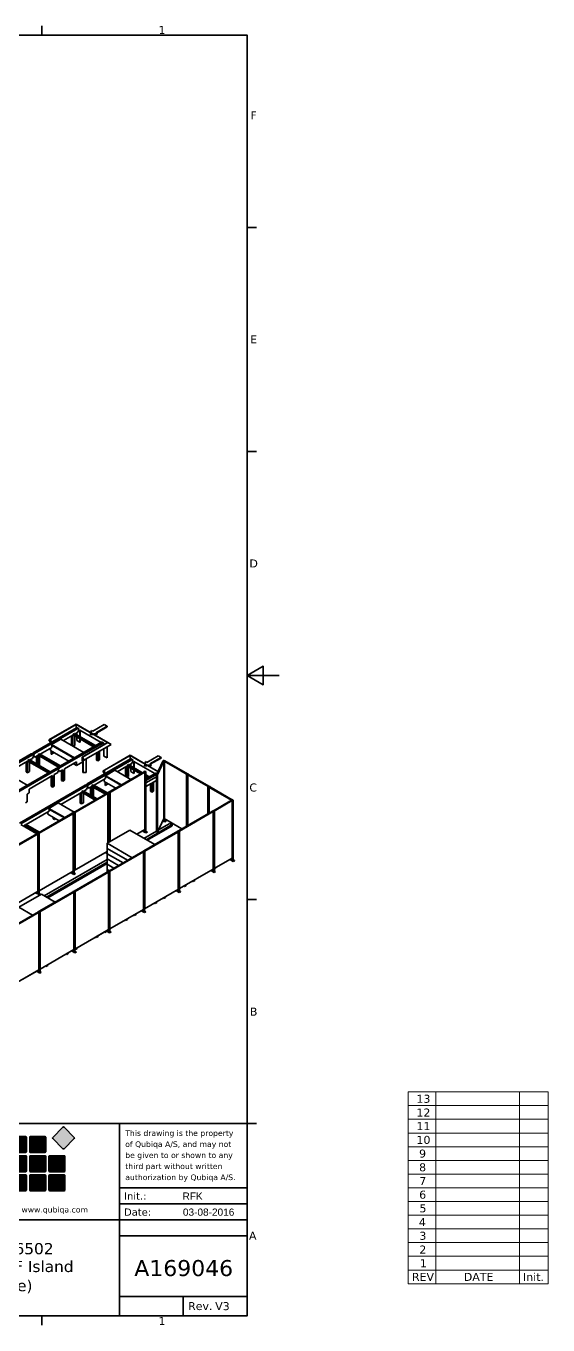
# Model space of a CAD drawing. Header units: millimetres. Extents: x 0 to 67800, y 0 to 42000.
# Drawn here: x 51481 to 67800, y 710 to 41290 of the extents above; entities that cross this region are included whole.
import ezdxf
from ezdxf.enums import TextEntityAlignment as Align

# ---------------------------------------------------------------- set-up
doc = ezdxf.new("R2010")
doc.units = ezdxf.units.MM
doc.header["$LTSCALE"] = 100
for name, color, linetype, lineweight in [('Border (ISO)', 7, 'Continuous', 35), ('Hatch (ISO)', 7, 'Continuous', 18), ('Symbol (ISO)', 7, 'Continuous', 18), ('Title (ISO)', 7, 'Continuous', 35), ('Visible (ISO)', 7, 'Continuous', 35), ('Visible Narrow (ISO)', 7, 'Continuous', 25)]:
    doc.layers.add(name, color=color, linetype=linetype, lineweight=lineweight)
doc.styles.add('Note Text (ISO)', font='verdana.ttf')
doc.styles.add('Text Style48', font='arial.ttf')
doc.styles.add('Text Style54', font='')
doc.styles.add('Text Style56', font='verdana.ttf')
doc.styles.add('Text Style58', font='verdana.ttf')
doc.styles.add('Text Style59', font='verdana.ttf')
doc.styles.add('Text Style60', font='verdana.ttf')
doc.styles.get('Text Style54').set_extended_font_data('Arial', bold=True)

# ---------------------------------------------------------------- blocks, each defined once
blk = doc.blocks.new('Borders Default Border')
at = {"layer": 'Border (ISO)'}
for p, q in [((519.75, 410), (519.75, 412.9)), ((584, 350), (586.9, 350)), ((584, 280), (586.9, 280)), ((584, 140), (586.9, 140)), ((584, 70), (586.9, 70)), ((519.75, 10), (519.75, 7.1))]:
    blk.add_line(p, q, dxfattribs=at)
at = {"layer": 'Border (ISO)', "flags": 128}
for points in [[(10, 10), (10, 410), (584, 410), (584, 10), (10, 10)], [(594, 210), (584, 210), (589, 212.89), (589, 207.11), (584, 210)]]:
    blk.add_lwpolyline(points, dxfattribs=at)
at = {"layer": 'Border (ISO)', "char_height": 2.5, "attachment_point": 7, "style": 'Note Text (ISO)'}
for s, insert in [('1', (556.24, 410.4)), ('F', (584.99, 383.75)), ('E', (584.89, 313.75)), ('D', (584.66, 243.75)), ('C', (584.64, 173.71)), ('B', (584.8, 103.75)), ('A', (584.52, 33.75)), ('1', (556.24, 7.1))]:
    blk.add_mtext(s, dxfattribs=dict(at, insert=insert))
blk = doc.blocks.new('Title Blocks Salg Layout')
at = {"layer": 'Hatch (ISO)'}
h = blk.add_hatch(color=7, dxfattribs=at)
edge = h.paths.add_edge_path()
edge.add_line((126, 65.75), (126, 61.25))
edge.add_arc((126.25, 61.25), 0.25, 180, 270)
edge.add_line((126.25, 61), (130.75, 61))
edge.add_arc((130.75, 61.25), 0.25, 270, 360)
edge.add_line((131, 61.25), (131, 65.75))
edge.add_arc((130.75, 65.75), 0.25, 0, 90)
edge.add_line((130.75, 66), (126.25, 66))
edge.add_arc((126.25, 65.75), 0.25, 90, 180)
h = blk.add_hatch(color=7, dxfattribs=at)
edge = h.paths.add_edge_path()
edge.add_arc((136.75, 65.75), 0.25, 0, 90)
edge.add_line((136.75, 66), (132.25, 66))
edge.add_arc((132.25, 65.75), 0.25, 90, 180)
edge.add_line((132, 65.75), (132, 61.25))
edge.add_arc((132.25, 61.25), 0.25, 180, 270)
edge.add_line((132.25, 61), (136.75, 61))
edge.add_arc((136.75, 61.25), 0.25, 270, 360)
edge.add_line((137, 61.25), (137, 65.75))
h = blk.add_hatch(color=7, dxfattribs=at)
edge = h.paths.add_edge_path()
edge.add_line((139.18, 65.36), (142.36, 62.18))
edge.add_arc((142.54, 62.35), 0.25, 225, 315)
edge.add_line((142.71, 62.18), (145.89, 65.36))
edge.add_arc((145.72, 65.54), 0.25, 315, 405)
edge.add_line((145.89, 65.71), (142.71, 68.89))
edge.add_arc((142.54, 68.72), 0.25, 45, 135)
edge.add_line((142.36, 68.89), (139.18, 65.71))
edge.add_arc((139.35, 65.54), 0.25, 135, 225)
h = blk.add_hatch(color=7, dxfattribs=at)
edge = h.paths.add_edge_path()
edge.add_line((131, 55.25), (131, 59.75))
edge.add_arc((130.75, 59.75), 0.25, 0, 90)
edge.add_line((130.75, 60), (126.25, 60))
edge.add_arc((126.25, 59.75), 0.25, 90, 180)
edge.add_line((126, 59.75), (126, 55.25))
edge.add_arc((126.25, 55.25), 0.25, 180, 270)
edge.add_line((126.25, 55), (130.75, 55))
edge.add_arc((130.75, 55.25), 0.25, 270, 360)
h = blk.add_hatch(color=7, dxfattribs=at)
edge = h.paths.add_edge_path()
edge.add_arc((132.25, 55.25), 0.25, 180, 270)
edge.add_line((132.25, 55), (136.75, 55))
edge.add_arc((136.75, 55.25), 0.25, 270, 360)
edge.add_line((137, 55.25), (137, 59.75))
edge.add_arc((136.75, 59.75), 0.25, 0, 90)
edge.add_line((136.75, 60), (132.25, 60))
edge.add_arc((132.25, 59.75), 0.25, 90, 180)
edge.add_line((132, 59.75), (132, 55.25))
h = blk.add_hatch(color=7, dxfattribs=at)
edge = h.paths.add_edge_path()
edge.add_arc((142.75, 59.75), 0.25, 0, 90)
edge.add_line((142.75, 60), (138.25, 60))
edge.add_arc((138.25, 59.75), 0.25, 90, 180)
edge.add_line((138, 59.75), (138, 55.25))
edge.add_arc((138.25, 55.25), 0.25, 180, 270)
edge.add_line((138.25, 55), (142.75, 55))
edge.add_arc((142.75, 55.25), 0.25, 270, 360)
edge.add_line((143, 55.25), (143, 59.75))
h = blk.add_hatch(color=7, dxfattribs=at)
edge = h.paths.add_edge_path()
edge.add_line((126, 53.75), (126, 49.25))
edge.add_arc((126.25, 49.25), 0.25, 180, 270)
edge.add_line((126.25, 49), (130.75, 49))
edge.add_arc((130.75, 49.25), 0.25, 270, 360)
edge.add_line((131, 49.25), (131, 53.75))
edge.add_arc((130.75, 53.75), 0.25, 0, 90)
edge.add_line((130.75, 54), (126.25, 54))
edge.add_arc((126.25, 53.75), 0.25, 90, 180)
h = blk.add_hatch(color=7, dxfattribs=at)
edge = h.paths.add_edge_path()
edge.add_arc((136.75, 53.75), 0.25, 0, 90)
edge.add_line((136.75, 54), (132.25, 54))
edge.add_arc((132.25, 53.75), 0.25, 90, 180)
edge.add_line((132, 53.75), (132, 49.25))
edge.add_arc((132.25, 49.25), 0.25, 180, 270)
edge.add_line((132.25, 49), (136.75, 49))
edge.add_arc((136.75, 49.25), 0.25, 270, 360)
edge.add_line((137, 49.25), (137, 53.75))
h = blk.add_hatch(color=7, dxfattribs=at)
edge = h.paths.add_edge_path()
edge.add_arc((142.75, 53.75), 0.25, 0, 90)
edge.add_line((142.75, 54), (138.25, 54))
edge.add_arc((138.25, 53.75), 0.25, 90, 180)
edge.add_line((138, 53.75), (138, 49.25))
edge.add_arc((138.25, 49.25), 0.25, 180, 270)
edge.add_line((138.25, 49), (142.75, 49))
edge.add_arc((142.75, 49.25), 0.25, 270, 360)
edge.add_line((143, 49.25), (143, 53.75))
at = {"layer": 'Title (ISO)'}
for p, q in [((200, 70), (57, 70)), ((57, 10), (57, 70)), ((160, 10), (160, 70)), ((200, 10), (200, 70)), ((126, 65.75), (126, 61.25)), ((130.75, 66), (126.25, 66)), ((131, 61.25), (131, 65.75)), ((132, 65.75), (132, 61.25)), ((136.75, 66), (132.25, 66)), ((137, 61.25), (137, 65.75)), ((142.36, 68.89), (139.18, 65.71)), ((139.18, 65.36), (142.36, 62.18)), ((145.89, 65.71), (142.71, 68.89)), ((142.71, 62.18), (145.89, 65.36)), ((126.25, 61), (130.75, 61)), ((132.25, 61), (136.75, 61)), ((126, 59.75), (126, 55.25)), ((130.75, 60), (126.25, 60)), ((131, 55.25), (131, 59.75)), ((132, 59.75), (132, 55.25)), ((136.75, 60), (132.25, 60)), ((137, 55.25), (137, 59.75)), ((138, 55.25), (138, 59.75)), ((138.25, 60), (142.75, 60)), ((143, 59.75), (143, 55.25)), ((126, 53.75), (126, 49.25)), ((126.25, 55), (130.75, 55)), ((130.75, 54), (126.25, 54)), ((131, 49.25), (131, 53.75)), ((132, 53.75), (132, 49.25)), ((132.25, 55), (136.75, 55)), ((136.75, 54), (132.25, 54)), ((137, 49.25), (137, 53.75)), ((138, 49.25), (138, 53.75)), ((142.75, 55), (138.25, 55)), ((138.25, 54), (142.75, 54)), ((143, 53.75), (143, 49.25)), ((126.25, 49), (130.75, 49)), ((132.25, 49), (136.75, 49)), ((142.75, 49), (138.25, 49)), ((160, 50), (200, 50)), ((160, 45), (200, 45)), ((200, 40), (57, 40)), ((160, 35), (200, 35)), ((160, 16), (200, 16)), ((180, 16), (180, 10)), ((57, 10), (200, 10))]:
    blk.add_line(p, q, dxfattribs=at)
for centre, start, end in [((126.25, 65.75), 90, 180), ((130.75, 65.75), 0, 90), ((132.25, 65.75), 90, 180), ((136.75, 65.75), 0, 90), ((139.35, 65.54), 135, 225), ((142.54, 68.72), 45, 135), ((145.72, 65.54), 315, 45), ((126.25, 61.25), 180, 270), ((130.75, 61.25), 270, 0), ((132.25, 61.25), 180, 270), ((136.75, 61.25), 270, 0), ((142.54, 62.35), 225, 315), ((126.25, 59.75), 90, 180), ((130.75, 59.75), 0, 90), ((132.25, 59.75), 90, 180), ((136.75, 59.75), 0, 90), ((138.25, 59.75), 90, 180), ((142.75, 59.75), 0, 90), ((126.25, 55.25), 180, 270), ((126.25, 53.75), 90, 180), ((130.75, 55.25), 270, 0), ((130.75, 53.75), 0, 90), ((132.25, 55.25), 180, 270), ((132.25, 53.75), 90, 180), ((136.75, 55.25), 270, 0), ((136.75, 53.75), 0, 90), ((138.25, 55.25), 180, 270), ((138.25, 53.75), 90, 180), ((142.75, 55.25), 270, 0), ((142.75, 53.75), 0, 90), ((126.25, 49.25), 180, 270), ((126.25, 49.25), 180, 270), ((130.75, 49.25), 270, 0), ((132.25, 49.25), 180, 270), ((136.75, 49.25), 270, 0), ((138.25, 49.25), 180, 270), ((142.75, 49.25), 270, 0)]:
    blk.add_arc(centre, 0.25, start, end, dxfattribs=at)
at = {"layer": 'Title (ISO)', "color": 7, "style": 'Text Style54'}
blk.add_text('Qubiqa', height=12, dxfattribs=at).set_placement((64.88, 61.21), align=Align.TOP_LEFT)
at = {"layer": 'Title (ISO)', "style": 'Text Style58'}
for s, p in [('Init.:', (161.5, 46.25)), ('Date:', (161.5, 41.25))]:
    blk.add_text(s, height=2.25, dxfattribs=at).set_placement(p)
at = {"layer": 'Title (ISO)', "style": 'Text Style56'}
blk.add_text('Industrivej 8  DK-9510 Arden  Tel.: +45 9940 0000  www.qubiqa.com', height=1.75, dxfattribs=at).set_placement((108.5, 42.25), align=Align.CENTER)
at = {"layer": 'Title (ISO)', "insert": (161.85, 67.92), "char_height": 1.75, "width": 36.6015, "attachment_point": 1, "line_spacing_factor": 1.182273, "style": 'Note Text (ISO)'}
blk.add_mtext('\\fVerdana|b0|i0;\\H1.7500;This drawing is the property\\Pof Qubiqa A/S, and may not be given to or shown to any third part without written authorization by Qubiqa A/S.', dxfattribs=at)
at = {"layer": 'Title (ISO)', "insert": (181.5, 13), "char_height": 2.5, "attachment_point": 4, "style": 'Note Text (ISO)'}
blk.add_mtext('Rev.', dxfattribs=at)
at = {"layer": 'Title (ISO)'}
for tag, p, height, style in [('AUTHOR_001', (179.75, 46.25), 2.25, 'Text Style48'), ('CREATION_DATE_001', (179.87, 41.24), 2.25, 'Text Style48'), ('TITLE_001', (76.67, 29.21), 3.5, 'Text Style60'), ('SUBJECT_001', (69.02, 23.65), 3.5, 'Text Style60'), ('PART_NUMBER_001', (164.68, 22.4), 5, 'Text Style59'), ('SUBJECT_002', (83.4, 17.66), 3.5, 'Text Style60'), ('VERSION_001', (189.96, 11.75), 2.5, 'Note Text (ISO)')]:
    blk.add_attdef(tag, p, '', height=height, dxfattribs=dict(at, style=style))
at = {"layer": 'Title (ISO)', "style": 'Note Text (ISO)'}
blk.add_attdef('CATEGORY', text='', height=2.5, dxfattribs=at).set_placement((161.5, 39), align=Align.TOP_LEFT)
at = {"layer": 'Title (ISO)', "color": 8, "true_color": 0x808080, "style": 'Note Text (ISO)'}
blk.add_attdef('KEYWORDS', text='', height=2.5, dxfattribs=at).set_placement((161.5, 13), align=Align.MIDDLE_LEFT)
blk = doc.blocks.new('REVISION HISTORY')
at = {"layer": 'Symbol (ISO)'}
for p, q in [((634.25, 79.92), (678, 79.92)), ((634.25, 79.92), (634.25, 24.28)), ((642.94, 79.92), (642.94, 24.28)), ((669.05, 79.92), (669.05, 24.28)), ((678, 79.92), (678, 24.28)), ((634.25, 75.64), (678, 75.64)), ((634.25, 71.36), (678, 71.36)), ((634.25, 67.08), (678, 67.08)), ((634.25, 62.8), (678, 62.8)), ((634.25, 58.52), (678, 58.52)), ((634.25, 54.24), (678, 54.24)), ((634.25, 49.96), (678, 49.96)), ((634.25, 45.68), (678, 45.68)), ((634.25, 41.4), (678, 41.4)), ((634.25, 37.12), (678, 37.12)), ((634.25, 32.84), (678, 32.84)), ((634.25, 28.56), (678, 28.56)), ((634.25, 24.28), (678, 24.28)), ((634.25, 20), (634.25, 24.28)), ((642.94, 20), (642.94, 24.28)), ((669.05, 20), (669.05, 24.28)), ((678, 20), (678, 24.28)), ((634.25, 20), (678, 20))]:
    blk.add_line(p, q, dxfattribs=at)
at = {"layer": 'Symbol (ISO)', "char_height": 2.5, "attachment_point": 7, "style": 'Note Text (ISO)'}
for s, insert in [('13', (636.87, 76.48)), ('12', (636.87, 72.22)), ('11', (636.87, 67.97)), ('10', (636.87, 63.64)), ('9', (637.69, 59.36)), ('8', (637.7, 55.07)), ('7', (637.76, 50.85)), ('6', (637.73, 46.52)), ('5', (637.81, 42.26)), ('4', (637.63, 38.01)), ('3', (637.78, 33.68)), ('2', (637.77, 29.42)), ('1', (637.96, 25.17)), ('REV', (635.47, 20.89)), ('DATE', (651.68, 20.89)), ('Init.', (670.16, 20.86))]:
    blk.add_mtext(s, dxfattribs=dict(at, insert=insert))

msp = doc.modelspace()

# ---------------------------------------------------------------- linework, layer by layer
at = {"layer": 'Visible (ISO)'}
for p, q in [((52250.62, 19018.77), (53049.15, 19479.8)), ((53049.15, 19479.8), (54045.16, 18904.75)), ((53061.32, 19364.93), (51710.04, 18584.77)), ((51752.47, 18560.28), (53103.75, 19340.44)), ((52255.62, 19015.88), (53049.15, 19474.03)), ((52376.33, 18970.1), (53049.15, 19358.56)), ((52947.83, 19137.74), (52650.85, 18966.28)), ((52905.4, 18819.31), (52905.4, 19113.25)), ((52947.83, 19137.74), (52947.83, 18794.82)), ((52954.9, 19166.32), (52997.33, 19190.82)), ((52954.9, 19141.83), (52954.9, 19166.32)), ((52954.9, 19166.32), (53613.92, 18785.83)), ((53592.71, 18773.59), (52954.9, 19141.83)), ((53656.35, 18810.33), (52997.33, 19190.82)), ((53004.4, 18813.59), (53004.4, 19113.25)), ((53101.91, 19226.7), (53018.54, 19178.57)), ((53049.15, 19474.03), (53049.15, 19358.56)), ((53049.15, 19474.03), (54035.16, 18904.75)), ((53049.15, 19358.56), (53049.71, 19358.23)), ((53069.86, 19208.2), (53069.86, 19148.94)), ((53069.86, 19075.46), (53069.86, 18972.17)), ((53126, 19342.64), (53083.57, 19367.14)), ((53131, 19301.67), (53101.91, 19226.7)), ((53169.86, 19288.86), (53169.86, 19091.21)), ((53169.86, 19288.86), (53827.53, 18909.16)), ((53174.86, 19285.98), (53174.86, 19088.32)), ((53502.91, 19166.73), (53532.37, 19285.8)), ((53709.15, 19183.74), (53502.91, 19166.73)), ((53502.91, 19146.32), (53502.91, 19166.73)), ((53502.91, 19146.32), (53571.59, 19151.98)), ((53532.37, 19285.8), (53576.57, 19260.29)), ((53576.57, 19260.29), (53930.12, 19464.41)), ((53611.27, 19155.25), (53709.15, 19163.33)), ((54018.51, 19413.38), (53664.95, 19209.26)), ((53664.95, 19209.26), (53709.15, 19183.74)), ((53682.63, 19199.05), (54018.51, 19392.97)), ((53709.15, 19163.33), (53709.15, 19183.74)), ((53930.12, 19464.41), (54018.51, 19413.38)), ((54018.51, 19392.97), (54018.51, 19413.38)), ((52286.69, 18756.03), (51922.53, 18545.78)), ((52200.62, 18989.9), (52250.62, 19018.77)), ((52250.62, 18903.3), (52200.62, 18989.9)), ((52244.26, 18731.54), (52244.26, 18662.13)), ((52250.62, 19018.77), (52255.62, 19015.88)), ((52250.62, 18903.3), (52255.62, 18900.41)), ((52255.62, 19015.88), (52255.62, 18900.41)), ((52255.62, 18900.41), (52276.33, 18912.37)), ((52271.33, 18908.83), (52271.33, 18909.48)), ((52276.33, 18912.37), (52276.33, 18911.72)), ((52283.15, 18843.81), (52573.06, 19011.19)), ((52283.15, 18843.81), (52998.74, 18430.66)), ((52283.15, 18823.39), (52283.15, 18843.81)), ((52981.06, 18420.45), (52283.15, 18823.39)), ((52286.69, 18756.03), (52286.69, 18821.35)), ((52376.33, 18970.1), (52376.33, 18969.45)), ((53839.14, 18915.86), (52487.86, 18135.7)), ((52530.28, 18111.2), (53881.56, 18891.37)), ((53288.66, 18598.04), (52573.06, 19011.19)), ((53004.4, 18813.59), (52959.85, 18787.88)), ((53069.86, 18972.17), (53169.86, 18914.44)), ((53169.86, 19017.72), (53169.86, 18914.44)), ((53169.86, 18914.44), (53174.86, 18917.32)), ((53174.86, 19014.84), (53174.86, 18917.32)), ((54035.16, 18904.75), (53241.63, 18446.61)), ((54045.16, 18904.75), (53246.63, 18443.72)), ((53367.34, 18397.94), (54145.16, 18847.01)), ((53903.81, 18893.57), (53861.39, 18918.07)), ((53908.81, 18852.6), (53898.42, 18825.8)), ((53911.4, 18860.73), (53914.45, 18858.97)), ((53914.45, 18858.97), (53914.45, 18835.06)), ((53914.45, 18713.81), (53914.45, 18484.54)), ((54014.45, 18771.55), (54014.45, 18426.81)), ((54019.45, 18774.44), (54019.45, 18429.7)), ((54045.16, 18904.75), (54145.16, 18847.01)), ((51647.11, 18548.44), (49763.3, 17460.82)), ((49801.02, 17433.61), (51689.53, 18523.94)), ((51533.62, 18321.25), (50883.08, 17945.66)), ((51491.19, 17988.93), (51491.19, 18296.75)), ((51533.62, 18321.25), (51533.62, 17964.44)), ((51540.69, 18349.82), (51583.11, 18374.32)), ((51540.69, 18325.33), (51540.69, 18349.82)), ((51540.69, 18349.82), (52199.71, 17969.34)), ((52178.5, 17957.09), (51540.69, 18325.33)), ((52242.14, 17993.83), (51583.11, 18374.32)), ((51590.18, 17997.1), (51590.18, 18296.75)), ((51687.7, 18410.21), (51604.33, 18362.07)), ((51711.78, 18526.15), (51669.36, 18550.64)), ((51716.78, 18485.17), (51687.7, 18410.21)), ((51754.3, 18448.66), (51712.08, 18473.04)), ((51754.3, 18448.66), (51725.22, 18490.04)), ((51851.81, 18504.96), (51754.3, 18448.66)), ((51809.39, 18243.68), (51809.39, 18480.46)), ((51851.81, 18504.96), (51851.81, 18219.19)), ((51858.89, 18533.54), (51901.31, 18558.03)), ((51858.89, 18509.04), (51858.89, 18533.54)), ((51858.89, 18533.54), (52517.91, 18153.05)), ((52496.7, 18140.8), (51858.89, 18509.04)), ((52560.34, 18177.54), (51901.31, 18558.03)), ((51908.38, 18186.53), (51908.38, 18480.46)), ((52821.96, 18328.6), (52244.26, 18662.13)), ((52271.33, 18540.83), (52271.33, 18646.51)), ((52271.33, 18540.83), (52276.33, 18537.94)), ((52276.33, 18643.62), (52276.33, 18537.94)), ((52276.33, 18537.94), (52367.85, 18590.78)), ((53064.5, 18306.96), (52686.2, 18088.55)), ((53064.5, 18188.57), (53064.5, 18306.96)), ((53262.34, 18302.79), (53064.5, 18188.57)), ((53241.63, 18446.61), (53246.63, 18443.72)), ((53241.63, 18446.61), (53241.63, 18331.14)), ((53241.63, 18331.14), (53246.63, 18328.25)), ((53246.63, 18443.72), (53296.63, 18357.12)), ((53296.63, 18357.12), (53246.63, 18328.25)), ((53262.34, 18337.32), (53262.34, 17968.67)), ((53267.34, 18340.21), (53267.34, 17965.78)), ((53296.63, 18357.12), (53367.34, 18397.94)), ((53367.34, 18397.94), (53367.34, 17965.78)), ((54747.06, 18391.67), (53395.78, 17611.51)), ((53438.21, 17587.01), (54789.49, 18367.18)), ((53683.22, 18356.36), (53683.22, 18580.31)), ((53725.65, 18331.86), (53683.22, 18356.36)), ((53725.65, 18604.81), (53725.65, 18331.86)), ((53725.65, 18331.86), (53782.22, 18364.52)), ((53782.22, 18364.52), (53782.22, 18637.47)), ((53914.45, 18484.54), (54014.45, 18426.81)), ((53936.36, 18045.5), (54734.89, 18506.54)), ((53941.36, 18042.62), (54734.89, 18500.76)), ((54014.45, 18426.81), (54019.45, 18429.7)), ((54062.07, 17996.84), (54734.89, 18385.29)), ((54734.89, 18506.54), (55608.11, 18002.38)), ((54734.89, 18500.76), (54734.89, 18385.29)), ((54734.89, 18500.76), (55605.99, 17997.83)), ((54734.89, 18385.29), (54735.45, 18384.97)), ((54811.74, 18369.38), (54769.31, 18393.87)), ((54816.74, 18328.41), (54787.65, 18253.44)), ((54855.6, 18315.6), (54855.6, 18117.94)), ((54855.6, 18315.6), (55513.27, 17935.89)), ((54860.6, 18312.71), (54860.6, 18115.06)), ((55188.65, 18193.47), (55218.11, 18312.54)), ((55218.11, 18312.54), (55262.31, 18287.02)), ((55262.31, 18287.02), (55615.86, 18491.15)), ((55704.25, 18440.12), (55350.7, 18235.99)), ((55368.37, 18225.79), (55704.25, 18419.7)), ((55758.8, 18327.08), (55559.51, 17897.67)), ((55588.49, 17893.19), (55787.78, 18322.6)), ((55615.86, 18491.15), (55704.25, 18440.12)), ((55704.25, 18419.7), (55704.25, 18440.12)), ((55787.78, 18322.6), (55758.8, 18327.08)), ((55769.75, 18339.13), (55798.04, 18355.46)), ((55769.75, 18339.13), (55798.04, 18355.46)), ((55798.04, 18322.8), (55769.75, 18339.13)), ((55769.75, 18325.39), (55769.75, 18339.13)), ((55798.04, 18322.8), (55769.75, 18339.13)), ((55769.75, 18325.39), (55769.75, 18339.13)), ((55787.78, 16532.84), (55787.78, 18322.6)), ((55798.04, 18355.46), (55826.32, 18339.13)), ((55798.04, 18355.46), (55826.32, 18339.13)), ((55826.32, 18339.13), (55798.04, 18322.8)), ((55801.57, 18324.84), (55798.04, 18322.8)), ((55798.04, 16451.39), (55798.04, 18322.8)), ((55798.04, 16451.39), (55798.04, 18322.8)), ((56508.68, 17916.59), (55801.57, 18324.84)), ((55801.57, 16528.55), (55801.57, 18324.84)), ((55826.32, 18339.13), (55822.78, 18337.09)), ((55822.78, 18337.09), (56529.89, 17928.84)), ((55826.32, 18335.05), (55826.32, 18339.13)), ((55826.32, 18335.05), (55826.32, 18339.13)), ((52424.92, 18099.36), (50366.54, 16910.95)), ((50408.96, 16886.46), (52467.35, 18074.87)), ((51520.89, 17577.42), (50805.3, 17990.57)), ((51533.62, 17964.44), (51491.19, 17988.93)), ((51590.18, 17997.1), (51533.62, 17964.44)), ((52311.43, 17872.17), (51579.58, 17449.64)), ((52311.43, 17872.17), (52311.43, 17515.37)), ((52465.51, 17961.13), (52368, 17904.83)), ((52368, 17548.03), (52368, 17904.83)), ((52489.6, 18077.07), (52447.17, 18101.57)), ((52494.6, 18036.1), (52465.51, 17961.13)), ((52532.12, 17999.59), (52489.89, 18023.97)), ((52532.12, 17999.59), (52503.03, 18040.97)), ((52629.63, 18055.89), (52532.12, 17999.59)), ((52587.21, 17723.57), (52587.21, 18031.39)), ((52629.63, 18055.89), (52629.63, 17699.08)), ((52686.2, 17731.74), (52686.2, 18088.55)), ((53064.5, 18188.57), (52961.97, 18247.76)), ((53262.34, 17968.67), (53267.34, 17965.78)), ((53267.34, 17965.78), (53367.34, 17965.78)), ((53886.36, 18016.64), (53936.36, 18045.5)), ((53936.36, 17930.03), (53886.36, 18016.64)), ((53936.36, 18045.5), (53941.36, 18042.62)), ((53936.36, 17930.03), (53941.36, 17927.15)), ((53941.36, 18042.62), (53941.36, 17927.15)), ((53941.36, 17927.15), (53962.07, 17939.11)), ((53957.07, 17935.57), (53957.07, 17936.22)), ((53962.07, 17939.11), (53962.07, 17938.45)), ((53968.89, 17870.54), (54258.81, 18037.92)), ((53968.89, 17870.54), (54467.05, 17582.93)), ((53968.89, 17850.13), (53968.89, 17870.54)), ((54047.95, 17340.96), (55179.32, 17994.16)), ((54062.07, 17996.84), (54062.07, 17996.19)), ((55200.53, 17981.91), (54069.16, 17328.71)), ((54756.96, 17750.31), (54258.81, 18037.92)), ((54633.57, 18164.48), (54336.59, 17993.02)), ((54591.15, 17846.05), (54591.15, 18139.99)), ((54633.57, 18164.48), (54633.57, 17821.55)), ((54640.64, 18193.06), (54683.07, 18217.55)), ((54640.64, 18168.56), (54640.64, 18193.06)), ((54640.64, 18193.06), (55082.23, 17938.11)), ((55061.02, 17925.86), (54640.64, 18168.56)), ((55124.66, 17962.6), (54683.07, 18217.55)), ((54690.14, 17840.33), (54690.14, 18139.99)), ((54787.65, 18253.44), (54704.28, 18205.3)), ((54755.6, 18234.93), (54755.6, 18175.68)), ((54755.6, 18102.19), (54755.6, 17998.91)), ((54755.6, 17998.91), (54855.6, 17941.17)), ((54855.6, 18044.46), (54855.6, 17941.17)), ((54855.6, 17941.17), (54860.6, 17944.06)), ((54860.6, 18041.57), (54860.6, 17944.06)), ((55175.78, 17996.2), (55204.07, 18012.53)), ((55175.78, 17992.12), (55175.78, 17996.2)), ((55204.07, 17979.87), (55175.78, 17996.2)), ((55200.53, 17981.91), (55179.32, 17994.16)), ((55394.89, 18210.48), (55188.65, 18193.47)), ((55188.65, 18173.05), (55188.65, 18193.47)), ((55188.65, 18173.05), (55257.33, 18178.72)), ((55200.53, 16185.62), (55200.53, 17981.91)), ((55204.07, 18012.53), (55232.35, 17996.2)), ((55232.35, 17996.2), (55204.07, 17979.87)), ((55204.07, 16108.46), (55204.07, 17979.87)), ((55232.35, 16124.79), (55232.35, 17996.2)), ((55524.88, 17942.6), (55232.35, 17773.7)), ((55232.35, 17724.71), (55567.31, 17918.1)), ((55342.09, 17837.06), (55232.35, 17900.43)), ((55297.02, 18181.99), (55394.89, 18190.06)), ((55350.7, 18235.99), (55394.89, 18210.48)), ((55394.89, 18190.06), (55394.89, 18210.48)), ((55574.14, 17929.21), (55547.13, 17944.8)), ((55559.51, 17897.67), (55588.49, 17893.19)), ((55559.51, 16107.91), (55559.51, 17897.67)), ((55588.49, 16103.43), (55588.49, 17893.19)), ((56505.14, 17914.55), (56533.43, 17930.88)), ((56533.43, 17898.22), (56505.14, 17914.55)), ((56505.14, 16293.8), (56505.14, 17914.55)), ((56508.68, 17916.59), (56529.89, 17928.84)), ((56533.43, 17930.88), (56561.71, 17914.55)), ((56536.96, 17900.26), (56533.43, 17898.22)), ((56533.43, 16310.13), (56533.43, 17898.22)), ((57173.36, 17532.84), (56536.96, 17900.26)), ((56536.96, 16312.18), (56536.96, 17900.26)), ((56561.71, 17914.55), (56558.18, 17912.51)), ((56558.18, 17912.51), (57194.57, 17545.09)), ((56561.71, 17910.47), (56561.71, 17914.55)), ((53332.85, 17575.17), (51274.46, 16386.76)), ((51316.89, 16362.27), (53375.28, 17550.68)), ((51579.58, 17449.64), (51579.58, 17331.25)), ((52269.01, 17539.86), (52269.01, 17847.68)), ((52311.43, 17515.37), (52269.01, 17539.86)), ((52311.43, 17515.37), (52368, 17548.03)), ((52629.63, 17699.08), (52587.21, 17723.57)), ((52629.63, 17699.08), (52686.2, 17731.74)), ((53397.53, 17552.88), (53355.1, 17577.38)), ((53402.53, 17511.91), (53373.44, 17436.94)), ((53440.05, 17475.4), (53397.82, 17499.78)), ((53440.05, 17475.4), (53410.96, 17516.78)), ((53537.56, 17531.7), (53440.05, 17475.4)), ((53495.13, 17270.42), (53495.13, 17507.2)), ((53537.56, 17531.7), (53537.56, 17245.92)), ((53544.63, 17560.27), (53587.05, 17584.77)), ((53544.63, 17535.78), (53544.63, 17560.27)), ((53544.63, 17560.27), (53986.22, 17305.32)), ((53965, 17293.07), (53544.63, 17535.78)), ((54025.11, 17331.86), (53587.05, 17584.77)), ((53594.13, 17213.26), (53594.13, 17507.2)), ((53972.43, 17782.77), (53608.27, 17572.52)), ((53930, 17758.27), (53930, 17688.87)), ((54290.27, 17480.87), (53930, 17688.87)), ((53957.07, 17567.56), (53957.07, 17673.24)), ((53957.07, 17567.56), (53962.07, 17564.68)), ((53962.07, 17670.36), (53962.07, 17564.68)), ((53962.07, 17564.68), (54053.59, 17617.52)), ((54449.37, 17572.72), (53968.89, 17850.13)), ((53972.43, 17782.77), (53972.43, 17848.09)), ((54690.14, 17840.33), (54645.59, 17814.61)), ((55232.35, 17851.44), (55299.67, 17812.57)), ((55559.51, 17838.3), (55232.35, 17649.42)), ((55559.51, 17832.53), (55232.35, 17643.65)), ((55278.45, 17800.32), (55232.35, 17826.94)), ((55232.35, 17528.18), (55559.51, 17717.06)), ((55368.96, 17383.09), (55368.96, 17607.05)), ((55411.39, 17631.54), (55411.39, 17358.6)), ((55467.96, 17391.26), (55467.96, 17664.2)), ((57169.82, 17530.8), (57198.11, 17547.13)), ((57198.11, 17514.47), (57169.82, 17530.8)), ((57169.82, 16677.56), (57169.82, 17530.8)), ((57173.36, 17532.84), (57194.57, 17545.09)), ((57198.11, 17547.13), (57226.39, 17530.8)), ((57201.64, 17516.51), (57198.11, 17514.47)), ((57198.11, 16693.89), (57198.11, 17514.47)), ((57908.75, 17108.26), (57201.64, 17516.51)), ((57201.64, 16695.93), (57201.64, 17516.51)), ((57226.39, 17530.8), (57222.86, 17528.76)), ((57222.86, 17528.76), (57929.96, 17120.51)), ((57226.39, 17526.71), (57226.39, 17530.8)), ((51462.91, 17025.47), (51519.47, 17058.13)), ((51579.58, 17331.25), (51519.47, 17296.54)), ((51519.47, 17058.13), (51519.47, 17296.54)), ((53219.36, 17347.98), (52568.82, 16972.4)), ((52959, 16712.26), (54090.37, 17365.46)), ((54111.59, 17353.21), (52980.22, 16700.01)), ((53176.93, 17015.67), (53176.93, 17323.49)), ((53219.36, 17347.98), (53219.36, 16991.17)), ((53226.43, 17376.56), (53268.86, 17401.06)), ((53226.43, 17352.07), (53226.43, 17376.56)), ((53226.43, 17376.56), (53668.02, 17121.61)), ((53646.8, 17109.36), (53226.43, 17352.07)), ((53710.44, 17146.1), (53268.86, 17401.06)), ((53275.93, 17023.83), (53275.93, 17323.49)), ((53373.44, 17436.94), (53290.07, 17388.81)), ((54016.13, 17326.67), (54044.41, 17343)), ((54044.41, 17310.34), (54016.13, 17326.67)), ((54016.13, 17322.59), (54016.13, 17326.67)), ((54044.41, 17343), (54047.95, 17340.96)), ((54072.7, 17326.67), (54044.41, 17310.34)), ((54044.41, 15775.38), (54044.41, 17310.34)), ((54069.16, 17328.71), (54072.7, 17326.67)), ((54072.7, 15791.71), (54072.7, 17326.67)), ((54111.59, 17353.21), (54090.37, 17365.46)), ((54111.59, 15814.16), (54111.59, 17353.21)), ((55411.39, 17358.6), (55368.96, 17383.09)), ((55411.39, 17358.6), (55467.96, 17391.26)), ((57343.06, 16777.58), (57908.75, 17104.18)), ((57929.96, 17091.93), (57364.28, 16765.33)), ((57905.21, 17106.22), (57933.5, 17122.55)), ((57908.75, 17104.18), (57905.21, 17106.22)), ((57905.21, 17102.14), (57905.21, 17106.22)), ((57908.75, 17108.26), (57929.96, 17120.51)), ((57933.5, 17089.89), (57929.96, 17091.93)), ((57929.96, 15295.64), (57929.96, 17091.93)), ((57933.5, 17122.55), (57961.78, 17106.22)), ((57961.78, 17106.22), (57933.5, 17089.89)), ((57933.5, 15218.48), (57933.5, 17089.89)), ((57961.78, 15234.81), (57961.78, 17106.22)), ((52204.66, 16762.15), (51486.95, 16347.78)), ((51870.06, 16083.56), (53001.43, 16736.75)), ((53022.64, 16724.51), (51891.27, 16071.31)), ((52162.23, 16737.65), (52162.23, 16668.25)), ((52522.51, 16460.25), (52162.23, 16668.25)), ((52201.13, 16849.92), (52491.04, 17017.3)), ((52201.13, 16849.92), (52699.28, 16562.31)), ((52201.13, 16829.51), (52201.13, 16849.92)), ((52681.6, 16552.1), (52201.13, 16829.51)), ((52204.66, 16762.15), (52204.66, 16827.47)), ((52989.2, 16729.69), (52491.04, 17017.3)), ((52927.18, 16697.97), (52955.47, 16714.3)), ((52955.47, 16681.64), (52927.18, 16697.97)), ((52927.18, 16693.89), (52927.18, 16697.97)), ((52955.47, 16714.3), (52959, 16712.26)), ((52983.75, 16697.97), (52955.47, 16681.64)), ((52955.47, 14810.23), (52955.47, 16681.64)), ((52980.22, 16700.01), (52983.75, 16697.97)), ((52983.75, 14826.56), (52983.75, 16697.97)), ((53022.64, 16724.51), (53001.43, 16736.75)), ((53022.64, 14928.21), (53022.64, 16724.51)), ((53219.36, 16991.17), (53176.93, 17015.67)), ((53275.93, 17023.83), (53219.36, 16991.17)), ((56254.12, 16148.88), (57314.78, 16761.25)), ((57335.99, 16749), (56275.33, 16136.63)), ((57311.24, 16763.29), (57339.53, 16779.62)), ((57314.78, 16761.25), (57311.24, 16763.29)), ((57311.24, 16759.21), (57311.24, 16763.29)), ((57339.53, 16746.96), (57335.99, 16749)), ((57335.99, 14952.71), (57335.99, 16749)), ((57339.53, 16779.62), (57367.81, 16763.29)), ((57367.81, 16763.29), (57339.53, 16746.96)), ((57339.53, 14875.55), (57339.53, 16746.96)), ((57343.06, 16777.58), (57364.28, 16765.33)), ((57367.81, 14891.88), (57367.81, 16763.29)), ((51316.89, 16341.86), (51817.17, 16053.02)), ((51423.31, 16335.53), (51861.36, 16082.62)), ((51840.15, 16070.37), (51423.31, 16311.03)), ((51907.32, 16105.07), (51465.73, 16360.02)), ((52328.4, 16525.77), (52328.4, 16572.31)), ((52370.83, 16501.28), (52328.4, 16525.77)), ((52370.83, 16547.82), (52370.83, 16501.28)), ((52411.14, 16524.55), (52370.83, 16501.28)), ((55236.92, 15871.37), (56049.48, 16340.51)), ((55272.27, 15850.96), (56049.48, 16299.68)), ((55588.49, 16103.43), (55787.78, 16532.84)), ((55978.77, 16381.33), (55621.82, 16175.24)), ((55745.79, 16442.36), (55775.05, 16425.46)), ((55775.05, 16432), (55748.18, 16447.51)), ((55756.97, 16466.46), (55769.75, 16473.84)), ((55821.02, 16432), (55757.89, 16468.44)), ((55769.75, 16467.72), (55769.75, 16494)), ((55769.75, 16467.72), (55769.75, 16494)), ((55769.75, 16467.72), (55798.04, 16451.39)), ((55769.75, 16467.72), (55798.04, 16451.39)), ((55859.91, 16480.99), (55775.05, 16432)), ((55775.05, 16425.46), (55798.04, 16438.73)), ((55775.05, 16425.46), (55775.05, 16432)), ((55798.04, 16451.39), (55826.32, 16467.72)), ((55798.04, 16451.39), (55826.32, 16467.72)), ((55798.04, 16438.73), (55821.02, 16425.46)), ((55801.57, 16528.55), (56356.65, 16208.07)), ((55859.91, 16454.45), (55821.02, 16432)), ((55821.02, 16425.46), (55859.91, 16447.92)), ((55821.02, 16425.46), (55821.02, 16432)), ((55826.32, 16467.72), (55826.32, 16514.26)), ((55826.32, 16467.72), (55826.32, 16514.26)), ((55826.32, 16500.38), (55859.91, 16480.99)), ((55826.32, 16473.84), (55859.91, 16454.45)), ((55842.58, 16464.45), (55859.91, 16474.45)), ((55859.91, 16474.45), (55859.91, 16480.99)), ((55859.91, 16447.92), (55859.91, 16454.45)), ((56049.48, 16340.51), (55978.77, 16381.33)), ((56049.48, 16340.51), (56049.48, 16299.68)), ((50710.4, 15414.03), (51841.77, 16067.23)), ((51862.99, 16054.98), (50731.62, 15401.78)), ((51838.24, 16069.27), (51866.52, 16085.6)), ((51866.52, 16052.94), (51838.24, 16069.27)), ((51838.24, 16065.19), (51838.24, 16069.27)), ((51862.99, 16054.98), (51841.77, 16067.23)), ((51862.99, 14258.69), (51862.99, 16054.98)), ((51866.52, 16085.6), (51870.06, 16083.56)), ((51894.81, 16069.27), (51866.52, 16052.94)), ((51866.52, 14181.53), (51866.52, 16052.94)), ((51891.27, 16071.31), (51894.81, 16069.27)), ((51894.81, 14197.86), (51894.81, 16069.27)), ((54016.69, 15759.37), (54723.8, 16167.62)), ((54723.8, 16167.62), (55505.19, 15716.48)), ((54946.58, 16039), (55200.53, 16185.62)), ((55142.19, 16138.06), (55175.78, 16157.45)), ((55227.05, 16089.07), (55142.19, 16138.06)), ((55142.19, 16131.53), (55142.19, 16138.06)), ((55142.19, 16131.53), (55227.05, 16082.54)), ((55165.18, 15520.17), (56225.84, 16132.55)), ((55559.51, 16139.27), (55166.21, 15912.2)), ((55175.78, 16124.79), (55175.78, 16171.33)), ((55175.78, 16124.79), (55204.07, 16108.46)), ((56247.05, 16120.3), (55186.39, 15507.93)), ((55204.07, 16108.46), (55232.35, 16124.79)), ((55265.94, 16111.52), (55227.05, 16089.07)), ((55227.05, 16082.54), (55265.94, 16104.99)), ((55227.05, 16082.54), (55227.05, 16089.07)), ((55232.35, 16130.91), (55265.94, 16111.52)), ((55265.94, 16104.99), (55265.94, 16111.52)), ((55559.51, 16107.91), (55588.49, 16103.43)), ((56222.3, 16134.59), (56250.58, 16150.92)), ((56225.84, 16132.55), (56222.3, 16134.59)), ((56222.3, 16130.51), (56222.3, 16134.59)), ((56250.58, 16118.26), (56247.05, 16120.3)), ((56247.05, 14324.01), (56247.05, 16120.3)), ((56250.58, 16150.92), (56278.87, 16134.59)), ((56278.87, 16134.59), (56250.58, 16118.26)), ((56250.58, 14246.85), (56250.58, 16118.26)), ((56254.12, 16148.88), (56275.33, 16136.63)), ((56278.87, 14263.18), (56278.87, 16134.59)), ((52983.75, 14905.76), (54016.69, 15502.13)), ((53982.54, 15468.53), (54016.13, 15487.92)), ((54016.69, 15448.81), (53982.54, 15468.53)), ((53982.54, 15462), (53982.54, 15468.53)), ((53982.54, 15462), (54016.69, 15442.28)), ((54016.13, 15455.26), (54016.13, 15501.8)), ((54016.13, 15455.26), (54016.69, 15454.94)), ((54016.69, 15596.07), (54016.69, 15759.37)), ((54798.08, 15308.23), (54016.69, 15759.37)), ((54656.66, 15226.58), (54016.69, 15596.07)), ((54016.69, 15596.07), (54016.7, 15596.07)), ((54016.69, 15432.77), (54016.69, 15596.07)), ((54656.66, 15226.58), (54016.69, 15596.07)), ((54515.24, 15144.93), (54016.69, 15432.77)), ((54016.69, 15432.76), (54016.7, 15432.76)), ((54016.69, 15269.46), (54016.69, 15432.76)), ((54515.23, 15144.93), (54016.69, 15432.76)), ((54076.23, 14891.47), (55136.89, 15503.84)), ((55158.1, 15491.6), (54097.44, 14879.22)), ((55133.36, 15505.89), (55161.64, 15522.22)), ((55136.89, 15503.84), (55133.36, 15505.89)), ((55133.36, 15501.8), (55133.36, 15505.89)), ((55161.64, 15489.56), (55158.1, 15491.6)), ((55158.1, 13695.3), (55158.1, 15491.6)), ((55161.64, 15522.22), (55189.92, 15505.89)), ((55189.92, 15505.89), (55161.64, 15489.56)), ((55161.64, 13618.15), (55161.64, 15489.56)), ((55165.18, 15520.17), (55186.39, 15507.93)), ((55189.92, 13634.48), (55189.92, 15505.89)), ((54016.69, 15248.52), (52054.91, 14115.89)), ((52125.62, 14075.06), (54016.69, 15166.87)), ((52160.97, 14054.65), (54016.69, 15126.05)), ((54373.81, 15063.28), (54016.69, 15269.46)), ((54016.69, 15269.45), (54016.7, 15269.46)), ((54016.69, 15106.15), (54016.69, 15269.45)), ((54373.8, 15063.27), (54016.69, 15269.45)), ((54232.38, 14981.62), (54016.69, 15106.15)), ((54016.69, 15106.14), (54016.7, 15106.15)), ((54016.69, 14942.84), (54016.69, 15106.14)), ((54232.37, 14981.62), (54016.69, 15106.14)), ((57367.81, 14971.08), (57929.96, 15295.64)), ((57871.63, 15248.08), (57905.21, 15267.47)), ((57956.48, 15199.09), (57871.63, 15248.08)), ((57871.63, 15241.54), (57871.63, 15248.08)), ((57871.63, 15241.54), (57956.48, 15192.55)), ((57905.21, 15234.81), (57905.21, 15281.35)), ((57905.21, 15234.81), (57933.5, 15218.48)), ((57933.5, 15218.48), (57961.78, 15234.81)), ((57995.37, 15221.54), (57956.48, 15199.09)), ((57956.48, 15192.55), (57995.37, 15215.01)), ((57956.48, 15192.55), (57956.48, 15199.09)), ((57961.78, 15240.93), (57995.37, 15221.54)), ((57995.37, 15215.01), (57995.37, 15221.54)), ((51894.81, 14277.06), (52951.93, 14887.39)), ((52893.59, 14839.83), (52927.18, 14859.22)), ((52978.45, 14790.84), (52893.59, 14839.83)), ((52893.59, 14833.3), (52893.59, 14839.83)), ((52893.59, 14833.3), (52978.45, 14784.31)), ((52927.18, 14826.56), (52927.18, 14873.1)), ((52927.18, 14826.56), (52955.47, 14810.23)), ((52955.47, 14810.23), (52983.75, 14826.56)), ((53017.34, 14813.29), (52978.45, 14790.84)), ((52978.45, 14784.31), (53017.34, 14806.76)), ((52978.45, 14784.31), (52978.45, 14790.84)), ((52983.75, 14905.76), (53022.64, 14928.21)), ((52983.75, 14832.68), (53017.34, 14813.29)), ((52987.29, 14262.77), (54047.95, 14875.14)), ((54069.16, 14862.89), (53008.5, 14250.52)), ((53017.34, 14806.76), (53017.34, 14813.29)), ((54090.95, 14899.97), (54016.69, 14942.84)), ((54016.69, 14942.84), (54016.7, 14942.84)), ((54016.69, 14857.1), (54016.69, 14942.84)), ((54090.94, 14899.97), (54016.69, 14942.84)), ((54044.41, 14877.18), (54072.7, 14893.51)), ((54047.95, 14875.14), (54044.41, 14877.18)), ((54044.41, 14873.1), (54044.41, 14877.18)), ((54072.7, 14860.85), (54069.16, 14862.89)), ((54069.16, 13066.6), (54069.16, 14862.89)), ((54072.7, 14893.51), (54100.98, 14877.18)), ((54100.98, 14877.18), (54072.7, 14860.85)), ((54072.7, 12989.44), (54072.7, 14860.85)), ((54076.23, 14891.47), (54097.44, 14879.22)), ((54100.98, 13005.77), (54100.98, 14877.18)), ((56278.87, 14342.38), (57335.99, 14952.71)), ((56760.26, 14599.08), (56760.26, 14620.31)), ((57277.66, 14905.15), (57311.24, 14924.54)), ((57362.51, 14856.16), (57277.66, 14905.15)), ((57277.66, 14898.62), (57277.66, 14905.15)), ((57277.66, 14898.62), (57362.51, 14849.63)), ((57311.24, 14891.88), (57311.24, 14938.42)), ((57311.24, 14891.88), (57339.53, 14875.55)), ((57339.53, 14875.55), (57367.81, 14891.88)), ((57401.4, 14878.61), (57362.51, 14856.16)), ((57362.51, 14849.63), (57401.4, 14872.08)), ((57362.51, 14849.63), (57362.51, 14856.16)), ((57367.81, 14949.85), (57410.8, 14974.67)), ((57367.81, 14898), (57401.4, 14878.61)), ((57401.4, 14872.08), (57401.4, 14878.61)), ((57410.8, 14974.67), (57410.8, 14995.9)), ((50735.15, 13607.53), (51862.99, 14258.69)), ((51804.65, 14211.13), (51838.24, 14230.52)), ((51889.5, 14162.14), (51804.65, 14211.13)), ((51804.65, 14204.59), (51804.65, 14211.13)), ((51804.65, 14204.59), (51889.5, 14155.6)), ((51838.24, 14197.86), (51838.24, 14244.4)), ((51894.81, 14203.98), (51928.39, 14184.59)), ((51898.34, 13634.07), (52959, 14246.44)), ((52980.22, 14234.19), (51919.56, 13621.82)), ((52955.47, 14248.48), (52983.75, 14264.81)), ((52959, 14246.44), (52955.47, 14248.48)), ((52955.47, 14244.4), (52955.47, 14248.48)), ((52983.75, 14232.15), (52980.22, 14234.19)), ((52980.22, 12437.9), (52980.22, 14234.19)), ((52983.75, 14264.81), (53012.04, 14248.48)), ((53012.04, 14248.48), (52983.75, 14232.15)), ((52983.75, 12360.74), (52983.75, 14232.15)), ((52987.29, 14262.77), (53008.5, 14250.52)), ((53012.04, 12377.07), (53012.04, 14248.48)), ((55189.92, 13713.68), (56247.05, 14324.01)), ((56188.71, 14276.45), (56222.3, 14295.84)), ((56273.57, 14227.46), (56188.71, 14276.45)), ((56188.71, 14269.91), (56188.71, 14276.45)), ((56188.71, 14269.91), (56273.57, 14220.92)), ((56222.3, 14263.18), (56222.3, 14309.72)), ((56222.3, 14263.18), (56250.58, 14246.85)), ((56250.58, 14246.85), (56278.87, 14263.18)), ((56312.46, 14249.91), (56273.57, 14227.46)), ((56273.57, 14220.92), (56312.46, 14243.38)), ((56273.57, 14220.92), (56273.57, 14227.46)), ((56278.87, 14269.3), (56312.46, 14249.91)), ((56312.46, 14243.38), (56312.46, 14249.91)), ((56416.61, 14421.9), (56435, 14411.29)), ((56435, 14411.29), (56491.56, 14443.95)), ((56435, 14411.29), (56435, 14432.52)), ((56491.56, 14443.95), (56491.56, 14465.18)), ((56685.31, 14577.04), (56703.7, 14566.42)), ((56703.7, 14566.42), (56760.26, 14599.08)), ((56703.7, 14566.42), (56703.7, 14587.65)), ((51258.97, 13758.92), (51966.08, 14167.17)), ((51838.24, 14197.86), (51866.52, 14181.53)), ((51866.52, 14181.53), (51894.81, 14197.86)), ((51928.39, 14184.59), (51889.5, 14162.14)), ((51889.5, 14155.6), (51928.39, 14178.06)), ((51889.5, 14155.6), (51889.5, 14162.14)), ((51928.39, 14178.06), (51928.39, 14184.59)), ((51966.08, 14167.17), (52393.9, 13920.17)), ((55497.37, 13891.18), (55515.76, 13880.57)), ((55515.76, 13880.57), (55572.33, 13913.23)), ((55515.76, 13880.57), (55515.76, 13901.8)), ((55572.33, 13913.23), (55572.33, 13934.45)), ((55766.07, 14046.31), (55784.46, 14035.7)), ((55784.46, 14035.7), (55841.03, 14068.36)), ((55784.46, 14035.7), (55784.46, 14056.93)), ((55841.03, 14068.36), (55841.03, 14089.59)), ((50809.4, 13005.36), (51870.06, 13617.74)), ((51891.27, 13605.49), (50830.61, 12993.12)), ((51686.79, 13511.93), (51258.97, 13758.92)), ((51866.52, 13619.78), (51894.81, 13636.11)), ((51870.06, 13617.74), (51866.52, 13619.78)), ((51866.52, 13615.7), (51866.52, 13619.78)), ((51894.81, 13603.45), (51891.27, 13605.49)), ((51891.27, 11809.2), (51891.27, 13605.49)), ((51894.81, 13636.11), (51923.09, 13619.78)), ((51923.09, 13619.78), (51894.81, 13603.45)), ((51894.81, 11732.04), (51894.81, 13603.45)), ((51898.34, 13634.07), (51919.56, 13621.82)), ((51923.09, 11748.37), (51923.09, 13619.78)), ((54100.98, 13084.97), (55158.1, 13695.3)), ((54653.09, 13382.5), (54653.09, 13403.73)), ((54846.83, 13515.59), (54865.22, 13504.98)), ((54865.22, 13504.98), (54921.79, 13537.64)), ((54865.22, 13504.98), (54865.22, 13526.21)), ((54921.79, 13537.64), (54921.79, 13558.87)), ((55099.77, 13647.74), (55133.36, 13667.14)), ((55184.62, 13598.75), (55099.77, 13647.74)), ((55099.77, 13641.21), (55099.77, 13647.74)), ((55099.77, 13641.21), (55184.62, 13592.22)), ((55133.36, 13634.48), (55133.36, 13681.02)), ((55133.36, 13634.48), (55161.64, 13618.15)), ((55161.64, 13618.15), (55189.92, 13634.48)), ((55223.51, 13621.21), (55184.62, 13598.75)), ((55184.62, 13592.22), (55223.51, 13614.68)), ((55184.62, 13592.22), (55184.62, 13598.75)), ((55189.92, 13640.6), (55223.51, 13621.21)), ((55223.51, 13614.68), (55223.51, 13621.21)), ((53012.04, 12456.27), (54069.16, 13066.6)), ((53945.98, 12974.25), (54002.55, 13006.91)), ((53945.98, 12974.25), (53945.98, 12995.48)), ((54002.55, 13006.91), (54002.55, 13028.14)), ((54010.82, 13019.04), (54044.41, 13038.43)), ((54095.68, 12970.05), (54010.82, 13019.04)), ((54010.82, 13012.51), (54010.82, 13019.04)), ((54010.82, 13012.51), (54095.68, 12963.52)), ((54044.41, 13005.77), (54044.41, 13052.31)), ((54044.41, 13005.77), (54072.7, 12989.44)), ((54072.7, 12989.44), (54100.98, 13005.77)), ((54134.57, 12992.5), (54095.68, 12970.05)), ((54095.68, 12963.52), (54134.57, 12985.97)), ((54100.98, 13011.9), (54134.57, 12992.5)), ((54134.57, 12985.97), (54134.57, 12992.5)), ((54578.13, 13360.46), (54596.52, 13349.84)), ((54596.52, 13349.84), (54653.09, 13382.5)), ((54596.52, 13349.84), (54596.52, 13371.07)), ((53658.89, 12829.74), (53677.28, 12819.12)), ((53677.28, 12819.12), (53733.85, 12851.78)), ((53677.28, 12819.12), (53677.28, 12840.35)), ((53733.85, 12851.78), (53733.85, 12873.01)), ((53927.59, 12984.87), (53945.98, 12974.25)), ((54095.68, 12963.52), (54095.68, 12970.05)), ((51923.09, 11827.57), (52980.22, 12437.9)), ((52739.66, 12299.01), (52758.04, 12288.4)), ((52758.04, 12288.4), (52814.61, 12321.06)), ((52758.04, 12288.4), (52758.04, 12309.63)), ((52814.61, 12321.06), (52814.61, 12342.29)), ((52921.88, 12390.34), (52955.47, 12409.73)), ((53006.73, 12341.35), (52921.88, 12390.34)), ((52921.88, 12383.81), (52921.88, 12390.34)), ((52921.88, 12383.81), (53006.73, 12334.82)), ((52955.47, 12377.07), (52955.47, 12423.61)), ((52955.47, 12377.07), (52983.75, 12360.74)), ((52983.75, 12360.74), (53012.04, 12377.07)), ((53045.62, 12363.8), (53006.73, 12341.35)), ((53006.73, 12334.82), (53045.62, 12357.27)), ((53006.73, 12334.82), (53006.73, 12341.35)), ((53012.04, 12452.02), (53026.74, 12443.53)), ((53012.04, 12383.19), (53045.62, 12363.8)), ((53026.74, 12443.53), (53083.31, 12476.19)), ((53026.74, 12443.53), (53026.74, 12464.76)), ((53045.62, 12357.27), (53045.62, 12363.8)), ((53083.31, 12476.19), (53083.31, 12497.42)), ((50834.15, 11198.87), (51891.27, 11809.2)), ((51820.42, 11768.29), (51832.93, 11761.06)), ((51838.8, 11764.21), (51838.8, 11778.9)), ((51866.52, 11748.37), (51866.52, 11794.91)), ((52089.12, 11923.42), (52107.5, 11912.81)), ((52107.5, 11912.81), (52164.07, 11945.47)), ((52107.5, 11912.81), (52107.5, 11934.04)), ((52164.07, 11945.47), (52164.07, 11966.7)), ((51832.93, 11761.64), (51838.09, 11764.62)), ((51917.79, 11712.65), (51832.93, 11761.64)), ((51832.93, 11755.1), (51832.93, 11761.64)), ((51832.93, 11755.1), (51917.79, 11706.11)), ((51866.52, 11748.37), (51894.81, 11732.04)), ((51894.81, 11732.04), (51923.09, 11748.37)), ((51956.68, 11735.1), (51917.79, 11712.65)), ((51917.79, 11706.11), (51956.68, 11728.57)), ((51917.79, 11706.11), (51917.79, 11712.65)), ((51923.09, 11754.49), (51956.68, 11735.1)), ((51956.68, 11728.57), (51956.68, 11735.1))]:
    msp.add_line(p, q, dxfattribs=at)
for centre, major_axis, start_param, end_param in [((53061.32, 19328.6), (22.25, 38.54), 0, 0.78539816), ((53103.75, 19304.11), (22.25, 38.54), 4.97418837, 7.06858347), ((53839.14, 18879.53), (22.25, 38.54), 0, 0.78539816), ((53881.56, 18855.03), (22.25, 38.54), 4.97418837, 7.06858347), ((51647.11, 18512.1), (22.25, 38.54), 0, 0.78539816), ((51710.04, 18548.44), (-22.25, -38.54), 3.92699082, 5.13946757), ((51689.53, 18487.61), (22.25, 38.54), 4.97418837, 7.06858347), ((51752.47, 18523.94), (-22.25, -38.54), 3.92699082, 6.02138592), ((54747.06, 18355.34), (22.25, 38.54), 0, 0.78539816), ((54789.49, 18330.84), (22.25, 38.54), 4.97418837, 7.06858347), ((52424.92, 18063.03), (22.25, 38.54), 0, 0.78539816), ((52487.86, 18099.36), (-22.25, -38.54), 3.92699082, 5.13946757), ((52467.35, 18038.54), (22.25, 38.54), 4.97418837, 7.06858347), ((52530.28, 18074.87), (-22.25, -38.54), 3.92699082, 6.02138592), ((55524.88, 17906.26), (22.25, 38.54), 0, 0.78539816), ((55567.31, 17881.77), (22.25, 38.54), 0.71411616, 0.78539816), ((53332.85, 17538.84), (22.25, 38.54), 0, 0.78539816), ((53395.78, 17575.17), (-22.25, -38.54), 3.92699082, 5.13946757), ((53375.28, 17514.34), (22.25, 38.54), 4.97418837, 7.06858347), ((53438.21, 17550.68), (-22.25, -38.54), 3.92699082, 6.02138592)]:
    msp.add_ellipse(centre, major_axis=major_axis, ratio=0.57735027, start_param=start_param, end_param=end_param, dxfattribs=at)
at = {"layer": 'Visible Narrow (ISO)'}
for p, q in [((53103.75, 19340.44), (53061.32, 19364.93)), ((53881.56, 18891.37), (53839.14, 18915.86)), ((51689.53, 18523.94), (51647.11, 18548.44)), ((51710.04, 18584.77), (51752.47, 18560.28)), ((51725.22, 18490.04), (51719.4, 18493.4)), ((54789.49, 18367.18), (54747.06, 18391.67)), ((55591.07, 17890.6), (55785.19, 18308.86)), ((55785.19, 18308.86), (55785.19, 16535.43)), ((55808.64, 18312.59), (55808.64, 16532.63)), ((56501.61, 17912.51), (55808.64, 18312.59)), ((52467.35, 18074.87), (52424.92, 18099.36)), ((52487.86, 18135.7), (52530.28, 18111.2)), ((52503.03, 18040.97), (52497.21, 18044.33)), ((55193.46, 17969.66), (54076.23, 17324.63)), ((55193.46, 16189.7), (55193.46, 17969.66)), ((55567.31, 17918.1), (55524.88, 17942.6)), ((55591.07, 16117.17), (55591.07, 17890.6)), ((56501.61, 16291.76), (56501.61, 17912.51)), ((56544.03, 17888.01), (56544.03, 16316.26)), ((57166.29, 17528.76), (56544.03, 17888.01)), ((53375.28, 17550.68), (53332.85, 17575.17)), ((53395.78, 17611.51), (53438.21, 17587.01)), ((53410.96, 17516.78), (53405.14, 17520.14)), ((57166.29, 16675.52), (57166.29, 17528.76)), ((57208.71, 17504.26), (57208.71, 16700.01)), ((57901.68, 17104.18), (57208.71, 17504.26)), ((54040.88, 17304.22), (52987.29, 16695.93)), ((54104.52, 17340.96), (54072.7, 17322.59)), ((54076.23, 17324.63), (54076.23, 15793.75)), ((54104.52, 15810.08), (54104.52, 17340.96)), ((57922.89, 17079.68), (57371.35, 16761.25)), ((57901.68, 17100.1), (57901.68, 17104.18)), ((57922.89, 15299.72), (57922.89, 17079.68)), ((52951.93, 16675.52), (51898.34, 16067.23)), ((53015.57, 16712.26), (52983.75, 16693.89)), ((52987.29, 16695.93), (52987.29, 14915.97)), ((53015.57, 14932.3), (53015.57, 16712.26)), ((57328.92, 16736.75), (56282.4, 16132.55)), ((57328.92, 14956.79), (57328.92, 16736.75)), ((57371.35, 16761.25), (57371.35, 14981.29)), ((55785.19, 16535.43), (55591.07, 16117.17)), ((55808.64, 16532.63), (56363.72, 16212.16)), ((51855.92, 16042.73), (50738.69, 15397.7)), ((51855.92, 14262.77), (51855.92, 16042.73)), ((51898.34, 16067.23), (51898.34, 14287.26)), ((54939.51, 16043.08), (55193.46, 16189.7)), ((56239.98, 16108.05), (55193.46, 15503.84)), ((56239.98, 14328.09), (56239.98, 16108.05)), ((56282.4, 16132.55), (56282.4, 14352.58)), ((52987.29, 14915.97), (54016.69, 15510.29)), ((55151.03, 15479.35), (54104.52, 14875.14)), ((55151.03, 13699.39), (55151.03, 15479.35)), ((55193.46, 15503.84), (55193.46, 13723.88)), ((57371.35, 14981.29), (57922.89, 15299.72)), ((51898.34, 14287.26), (52951.93, 14895.55)), ((52983.75, 14913.93), (53015.57, 14932.3)), ((54062.09, 14850.65), (53015.57, 14246.44)), ((54062.09, 13070.68), (54062.09, 14850.65)), ((54104.52, 14875.14), (54104.52, 13095.18)), ((56282.4, 14352.58), (57328.92, 14956.79)), ((50738.69, 13617.74), (51855.92, 14262.77)), ((52973.14, 14221.94), (51926.63, 13617.74)), ((52973.14, 12441.98), (52973.14, 14221.94)), ((53015.57, 14246.44), (53015.57, 12466.48)), ((55193.46, 13723.88), (56239.98, 14328.09)), ((51884.2, 13593.24), (50837.68, 12989.03)), ((51884.2, 11813.28), (51884.2, 13593.24)), ((51926.63, 13617.74), (51926.63, 11837.77)), ((54104.52, 13095.18), (55151.03, 13699.39)), ((53015.57, 12466.48), (54062.09, 13070.68)), ((51926.63, 11837.77), (52973.14, 12441.98)), ((50837.68, 11209.07), (51884.2, 11813.28))]:
    msp.add_line(p, q, dxfattribs=at)

# ---------------------------------------------------------------- block references
at = {"xscale": 100, "yscale": 100, "zscale": 100}
msp.add_blockref('Borders Default Border', (0, 0), dxfattribs=at)
msp.add_blockref('Title Blocks Salg Layout', (38400, 0), dxfattribs=at).add_auto_attribs({'AUTHOR_001': 'RFK', 'CREATION_DATE_001': '03-08-2016', 'TITLE_001': 'Proctor & Gamble - 56502', 'PART_NUMBER_001': 'A169046', 'VERSION_001': 'V3', 'SUBJECT_001': 'P&G Turrock UK - 1 X LPF Island', 'SUBJECT_002': '(Distribution Centre)'})
at = {"layer": 'Symbol (ISO)', "xscale": 100, "yscale": 100, "zscale": 100}
msp.add_blockref('REVISION HISTORY', (0, 0), dxfattribs=at)

doc.saveas('drawing.dxf')
